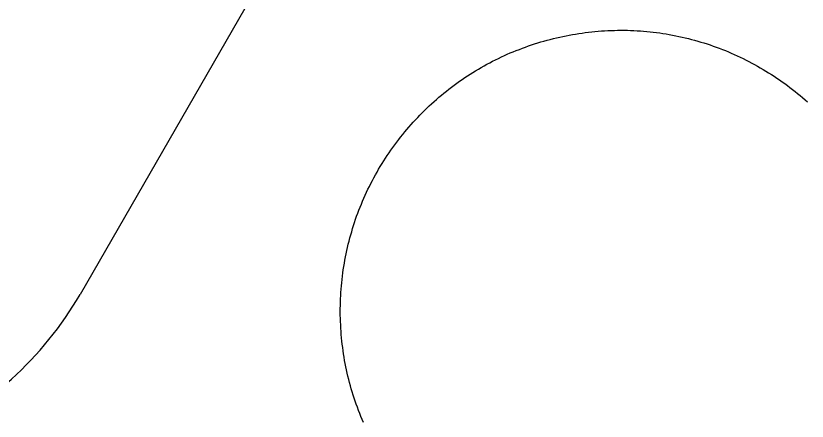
# Model space of a CAD drawing. Extents: x 442 to 745, y 5 to 355.
# Drawn here: x 505.77 to 521.81, y 69.8 to 78.01 of the extents above; entities that cross this region are included whole.
import ezdxf

# ---------------------------------------------------------------- set-up
doc = ezdxf.new("R2010")
doc.units = 0
doc.layers.add('VISIBLE__ANSI_', color=7, linetype='CONTINUOUS')

msp = doc.modelspace()

# ---------------------------------------------------------------- linework, layer by layer
at = {"layer": 'VISIBLE__ANSI_'}
msp.add_line((512.997, 82.634), (507.069, 72.366), dxfattribs=at)
msp.add_polyline3d([(512.814, 69.773, 0), (512.789, 69.834, 0), (512.763, 69.895, 0), (512.739, 69.956, 0), (512.715, 70.017, 0), (512.692, 70.079, 0), (512.67, 70.14, 0), (512.648, 70.203, 0), (512.627, 70.265, 0), (512.607, 70.327, 0), (512.587, 70.39, 0), (512.569, 70.453, 0), (512.551, 70.516, 0), (512.533, 70.58, 0), (512.517, 70.644, 0), (512.501, 70.707, 0), (512.486, 70.772, 0), (512.472, 70.836, 0), (512.458, 70.9, 0), (512.446, 70.965, 0), (512.434, 71.029, 0), (512.423, 71.094, 0), (512.412, 71.159, 0), (512.403, 71.224, 0), (512.394, 71.29, 0), (512.385, 71.355, 0), (512.378, 71.42, 0), (512.371, 71.486, 0), (512.366, 71.551, 0), (512.361, 71.617, 0), (512.356, 71.683, 0), (512.353, 71.748, 0), (512.35, 71.814, 0), (512.348, 71.88, 0), (512.346, 71.946, 0), (512.346, 72.012, 0), (512.346, 72.077, 0), (512.347, 72.143, 0), (512.349, 72.209, 0), (512.351, 72.275, 0), (512.354, 72.341, 0), (512.358, 72.406, 0), (512.363, 72.472, 0), (512.369, 72.538, 0), (512.375, 72.603, 0), (512.382, 72.669, 0), (512.389, 72.734, 0), (512.398, 72.799, 0), (512.407, 72.865, 0), (512.417, 72.93, 0), (512.428, 72.995, 0), (512.439, 73.059, 0), (512.451, 73.124, 0), (512.464, 73.189, 0), (512.478, 73.253, 0), (512.493, 73.317, 0), (512.508, 73.381, 0), (512.524, 73.445, 0), (512.54, 73.509, 0), (512.558, 73.572, 0), (512.576, 73.635, 0), (512.595, 73.698, 0), (512.614, 73.761, 0), (512.635, 73.824, 0), (512.656, 73.886, 0), (512.677, 73.948, 0), (512.7, 74.01, 0), (512.723, 74.072, 0), (512.747, 74.133, 0), (512.772, 74.194, 0), (512.797, 74.254, 0), (512.824, 74.315, 0), (512.85, 74.375, 0), (512.878, 74.435, 0), (512.906, 74.494, 0), (512.935, 74.553, 0), (512.965, 74.612, 0), (512.995, 74.67, 0), (513.026, 74.728, 0), (513.058, 74.786, 0), (513.09, 74.843, 0), (513.123, 74.9, 0), (513.157, 74.957, 0), (513.191, 75.013, 0), (513.226, 75.069, 0), (513.262, 75.124, 0), (513.298, 75.179, 0), (513.335, 75.234, 0), (513.373, 75.288, 0), (513.411, 75.342, 0), (513.45, 75.395, 0), (513.489, 75.448, 0), (513.529, 75.5, 0), (513.569, 75.552, 0), (513.61, 75.604, 0), (513.652, 75.655, 0), (513.694, 75.705, 0), (513.737, 75.755, 0), (513.781, 75.805, 0), (513.825, 75.854, 0), (513.869, 75.902, 0), (513.914, 75.95, 0), (513.96, 75.998, 0), (514.006, 76.045, 0), (514.053, 76.091, 0), (514.1, 76.137, 0), (514.148, 76.182, 0), (514.196, 76.227, 0), (514.245, 76.271, 0), (514.294, 76.315, 0), (514.344, 76.358, 0), (514.394, 76.4, 0), (514.445, 76.442, 0), (514.496, 76.484, 0), (514.547, 76.524, 0), (514.6, 76.564, 0), (514.652, 76.604, 0), (514.705, 76.642, 0), (514.759, 76.681, 0), (514.813, 76.718, 0), (514.867, 76.755, 0), (514.922, 76.791, 0), (514.978, 76.827, 0), (515.033, 76.862, 0), (515.089, 76.896, 0), (515.146, 76.929, 0), (515.203, 76.962, 0), (515.26, 76.995, 0), (515.318, 77.026, 0), (515.376, 77.057, 0), (515.434, 77.087, 0), (515.493, 77.117, 0), (515.552, 77.145, 0), (515.612, 77.174, 0), (515.671, 77.201, 0), (515.731, 77.228, 0), (515.792, 77.254, 0), (515.852, 77.279, 0), (515.913, 77.304, 0), (515.975, 77.328, 0), (516.036, 77.351, 0), (516.098, 77.374, 0), (516.16, 77.396, 0), (516.222, 77.417, 0), (516.285, 77.438, 0), (516.348, 77.457, 0), (516.411, 77.477, 0), (516.474, 77.495, 0), (516.537, 77.513, 0), (516.601, 77.529, 0), (516.665, 77.546, 0), (516.729, 77.561, 0), (516.793, 77.576, 0), (516.857, 77.59, 0), (516.922, 77.603, 0), (516.986, 77.615, 0), (517.051, 77.627, 0), (517.116, 77.638, 0), (517.181, 77.649, 0), (517.246, 77.658, 0), (517.311, 77.667, 0), (517.377, 77.675, 0), (517.442, 77.682, 0), (517.507, 77.689, 0), (517.573, 77.695, 0), (517.639, 77.7, 0), (517.704, 77.704, 0), (517.77, 77.708, 0), (517.836, 77.71, 0), (517.902, 77.712, 0), (517.967, 77.714, 0), (518.033, 77.714, 0), (518.099, 77.714, 0), (518.165, 77.713, 0), (518.231, 77.711, 0), (518.296, 77.708, 0), (518.362, 77.705, 0), (518.428, 77.7, 0), (518.493, 77.695, 0), (518.559, 77.69, 0), (518.624, 77.683, 0), (518.69, 77.676, 0), (518.755, 77.668, 0), (518.82, 77.659, 0), (518.885, 77.65, 0), (518.95, 77.639, 0), (519.015, 77.628, 0), (519.08, 77.616, 0), (519.145, 77.604, 0), (519.209, 77.591, 0), (519.273, 77.576, 0), (519.337, 77.562, 0), (519.401, 77.546, 0), (519.465, 77.53, 0), (519.529, 77.513, 0), (519.592, 77.495, 0), (519.655, 77.476, 0), (519.718, 77.457, 0), (519.78, 77.437, 0), (519.843, 77.416, 0), (519.905, 77.395, 0), (519.967, 77.373, 0), (520.028, 77.35, 0), (520.09, 77.326, 0), (520.151, 77.302, 0), (520.212, 77.276, 0), (520.272, 77.251, 0), (520.332, 77.224, 0), (520.392, 77.197, 0), (520.452, 77.169, 0), (520.511, 77.141, 0), (520.57, 77.111, 0), (520.628, 77.081, 0), (520.686, 77.051, 0), (520.744, 77.02, 0), (520.802, 76.988, 0), (520.859, 76.955, 0), (520.916, 76.922, 0), (520.972, 76.888, 0), (521.028, 76.854, 0), (521.084, 76.819, 0), (521.139, 76.783, 0), (521.194, 76.747, 0), (521.248, 76.71, 0), (521.302, 76.672, 0), (521.355, 76.634, 0), (521.409, 76.595, 0), (521.461, 76.556, 0), (521.513, 76.516, 0), (521.565, 76.475, 0), (521.616, 76.434, 0), (521.667, 76.392, 0), (521.717, 76.35, 0), (521.767, 76.307, 0), (521.817, 76.264, 0)], dxfattribs=at)
msp.add_arc((500.973, 75.885), 7.039, 293.9272, 330, dxfattribs=at)

doc.saveas('drawing.dxf')
